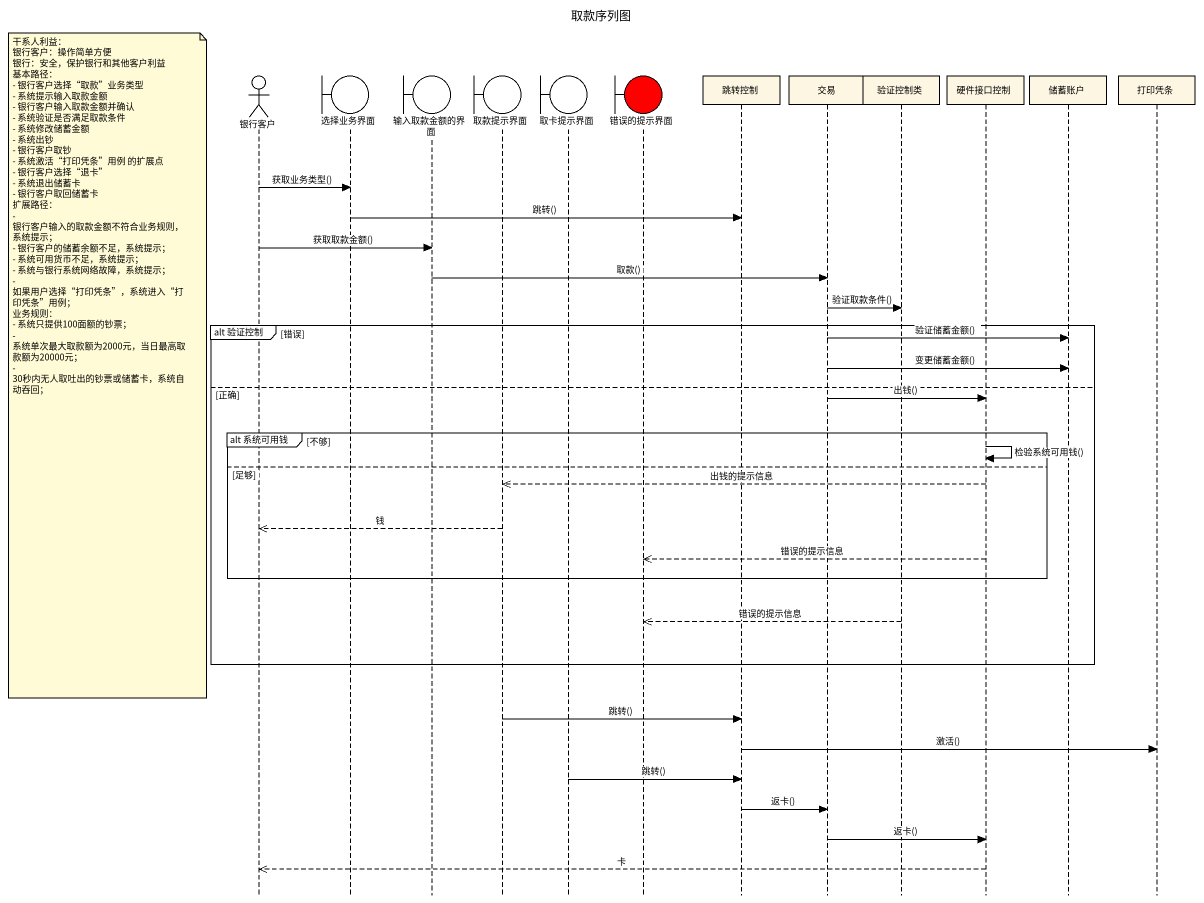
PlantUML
@startuml
title 取款序列图
hide footbox
actor 银行客户
boundary 选择业务界面
boundary 输入取款金额的界面
boundary 取款提示界面
boundary 取卡提示界面
boundary 错误的提示界面 #FF0000
participant 跳转控制
participant 交易
participant 验证控制类
participant 硬件接口控制
participant 储蓄账户
participant 打印凭条

银行客户 -> 选择业务界面 : 获取业务类型()
选择业务界面 -> 跳转控制 : 跳转()
银行客户 -> 输入取款金额的界面 : 获取取款金额()
输入取款金额的界面 -> 交易 : 取款()
交易 -> 验证控制类 : 验证取款条件()
group alt 验证控制 [错误]
  交易 -> 储蓄账户 : 验证储蓄金额()
  note left of 银行客户
    干系人利益：
    银行客户：操作简单方便
    银行：安全，保护银行和其他客户利益
    基本路径：
    - 银行客户选择“取款”业务类型
    - 系统提示输入取款金额
    - 银行客户输入取款金额并确认
    - 系统验证是否满足取款条件
    - 系统修改储蓄金额
    - 系统出钞
    - 银行客户取钞
    - 系统激活“打印凭条”用例 的扩展点
    - 银行客户选择“退卡”
    - 系统退出储蓄卡
    - 银行客户取回储蓄卡
    扩展路径：
    - 银行客户输入的取款金额不符合业务规则，系统提示；
    - 银行客户的储蓄余额不足，系统提示；
    - 系统可用货币不足，系统提示；
    - 系统与银行系统网络故障，系统提示；
    - 如果用户选择“打印凭条”，系统进入“打印凭条”用例；
    业务规则：
    - 系统只提供100面额的钞票；
    - 系统单次最大取款额为2000元，当日最高取款额为20000元；
    - 30秒内无人取吐出的钞票或储蓄卡，系统自动吞回；
  end note
  交易 -> 储蓄账户 : 变更储蓄金额()
else 正确
  交易 -> 硬件接口控制 : 出钱()
  group alt 系统可用钱 [不够]
    硬件接口控制 -> 硬件接口控制 : 检验系统可用钱()
  else 足够
    硬件接口控制 -->> 取款提示界面 : 出钱的提示信息
    取款提示界面 -->> 银行客户 : 钱
    硬件接口控制 -->> 错误的提示界面 : 错误的提示信息
  end
  验证控制类 -->> 错误的提示界面 : 错误的提示信息
end
取款提示界面 -> 跳转控制 : 跳转()
跳转控制 -> 打印凭条 : 激活()
取卡提示界面 -> 跳转控制 : 跳转()
跳转控制 -> 交易 : 返卡()
交易 -> 硬件接口控制 : 返卡()
硬件接口控制 -->> 银行客户 : 卡
@enduml
